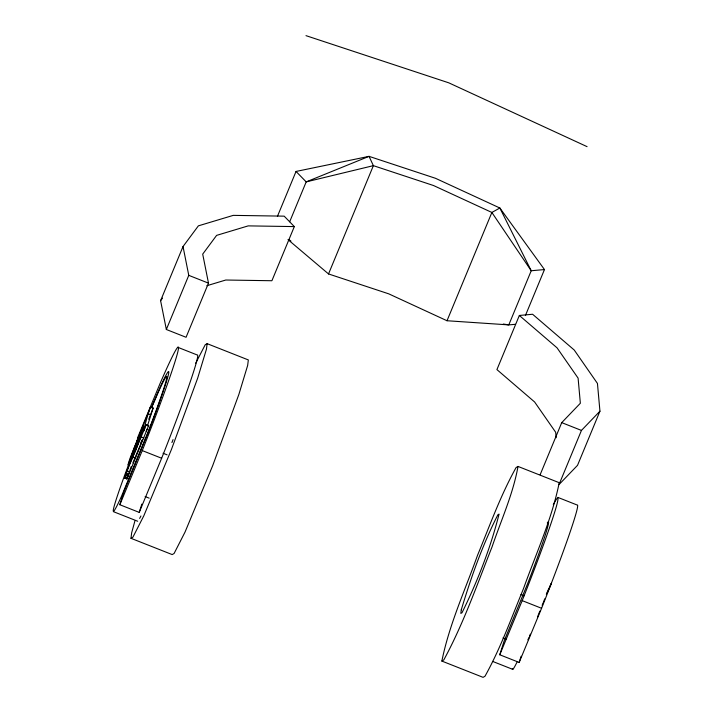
<?xml version="1.0" encoding="UTF-8"?>
<svg xmlns="http://www.w3.org/2000/svg" width="713" height="713" viewBox="0 0 713 713"><rect width="100%" height="100%" fill="white"/><g stroke="black" fill="none" stroke-linecap="round" stroke-linejoin="round"><path stroke-width="1.07" d="M137.119 442.105L137.627 437.675L160.051 383.532A102.03 4.501 -68.5 0 1 177.314 353.889A102.03 4.501 -68.5 0 1 142.252 450.589L119.829 504.733L139.222 512.389L161.646 458.245A102.03 4.501 -68.5 0 0 197.269 354.994L177.876 347.338M195.692 363.202L205.21 344.771L207.126 343.657L248.338 359.931L247.652 365.448L238.864 394.449L212.643 465.767L185.023 532.094L174.106 553.466L172.189 554.58L130.978 538.306L131.664 532.789L134.891 521.007M207.126 343.657L206.449 349.174L197.661 378.184L171.432 449.493L143.812 515.82L132.894 537.192L130.978 538.306M441.864 661.076C449.235 624.57 465.054 590.212 477.558 555.24C489.724 525.748 500.517 495.455 516.096 467.541L518.012 466.427L559.224 482.701C551.853 519.207 536.033 553.564 523.529 588.537C511.364 618.028 500.571 648.322 484.992 676.236L483.075 677.35L441.864 661.076L443.78 659.962C463.379 623.884 476.988 584.874 492.095 546.782C501.105 520.196 513.066 494.162 518.012 466.427M128.545 475.036L148.678 425.545L146.254 424.591L127.101 470.821L125.88 474.065L128.545 475.036L126.932 478.913L124.508 477.951L124.891 476.551L131.049 459.653L141.201 435.153L136.219 449.03L129.133 464.947M126.932 478.913L124.579 477.576M147.787 424.796L153.135 408.014L150.595 407.105L130.497 457.051A22.29 0.98 -68.5 0 0 128.046 465.045L130.657 460.411M119.829 504.733L124.071 491.275L147.787 433.37A75.792 3.342 -68.5 0 0 167.92 376.58A75.792 3.342 -68.5 0 0 159.872 387.819L151.566 407.239M139.222 512.389L141.834 504.109M557.816 497.38L577.209 505.036A102.03 4.501 -68.5 0 1 541.586 608.287L519.162 662.43L499.768 654.775L504.011 641.317L527.727 583.412A75.792 3.342 -68.5 0 0 547.29 522.968M519.162 662.43L521.123 656.218M127.306 477.514L129.65 470.865M124.508 477.951L126.121 474.083M150.595 407.105C149.454 407.39 140.479 441.32 144.944 427.791M130.069 469.689L131.201 466.569M148.732 419.289L153.135 408.014M529.545 636.192L530.32 634.133M142.653 439.44L132.885 462.915M537.513 617.021L539.839 611.094M147.368 428.745L146.147 431.312M542.121 605.346L543.154 602.77M543.502 601.915L544.759 598.84M294.326 226.591L248.213 225.878L216.609 235.379L202.706 254.122L208.49 283.141L186.066 337.285L166.343 329.495L160.594 300.681L183.027 246.538L198.374 225.852L233.258 215.371L284.175 216.155L294.326 226.591L271.903 280.735L225.78 280.022L206.823 285.726M166.343 329.495L188.767 275.352L183.027 246.538M151.619 407.738L158.553 391.58A70.542 3.11 -68.5 0 1 166.04 381.116A70.542 3.11 -68.5 0 1 147.297 433.976L121.326 496.676A70.542 3.11 -68.5 0 1 128.812 464.11M133.304 453.423L141.718 433.121L143.589 425.813L131.183 458.976L128.973 462.889L134.151 448.022L141.976 429.146M140.666 443.254L141.932 440.188M277.419 216.395L296.038 171.45L369.04 156.352L435.483 178.295L499.858 208.009L544.465 269.559L525.419 315.529M289.692 221.734L306.189 181.886L369.04 156.352L373.38 165.657L433.557 185.54L491.872 212.456L531.221 270.753L508.788 324.896L447.015 320.743L388.701 293.827L328.524 273.944L287.99 239.613M328.524 273.944L373.38 165.657L306.189 181.886L296.038 171.45M447.015 320.743L491.872 212.456L499.858 208.009L531.221 270.753L544.465 269.559M599.945 411.187L581.452 430.42L559.019 484.564L577.521 465.331L599.945 411.187L597.449 383.451L574.223 350.021L532.593 314.255L519.349 315.458L496.925 369.601L534.625 401.989L555.677 432.274L556.167 437.737M540.142 474.733L561.728 422.631L580.355 403.255L578.1 378.131L557.058 347.846L519.349 315.458M499.768 654.775L522.192 600.631A102.03 4.501 -68.5 0 0 553.315 504.67M546.327 594.241L547.522 591.46M547.183 593.056L551.461 583.225L549.5 587.093M140.434 433.406L133.278 451.623L138.224 439.511M547.914 590.587L549.072 587.975M527.878 639.819L529.153 637.217M146.254 424.591L145.942 425.144L148.366 426.098L148.678 425.545M160.594 300.681L162.519 298.096M515.41 324.299L508.788 324.896L503.298 324.023M305.984 35.65L448.744 82.815L587.075 146.655M188.767 275.352L208.49 283.141M561.728 422.631L581.452 430.42M148.17 413.781L150.595 414.734M141.548 437.096L143.964 438.058M163.054 453.254L167.1 454.849M520.98 594.597L524.01 595.792M142.252 450.589L161.646 458.245M522.192 600.631L541.586 608.287M133.144 457.372L135.568 458.325M127.101 470.821L129.525 471.783M126.263 472.942L128.688 473.904M125.88 474.065L128.304 475.018M125.773 475.099L128.197 476.052M125.185 476.578L127.609 477.541M124.855 477.353L127.279 478.316M124.641 477.79L127.066 478.753M145.122 496.56L149.16 498.155M503.039 637.903L506.07 639.106M113.456 511.676L137.689 521.248M492.585 661.397L512.79 669.373M289.157 239.844L290.949 241.119M517.023 662.11A70.542 3.11 -68.5 0 1 512.389 668.58M173.063 439.6A70.542 3.11 -68.5 0 1 171.922 442.559M140.924 515.98A70.542 3.11 -68.5 0 1 139.632 518.413M461.266 609.838L460.821 613.421L462.006 612.734C477.541 581.3 490.526 548.074 499.055 514.091L497.879 514.768C482.443 545.035 471.07 577.361 461.266 609.838"/></g></svg>
